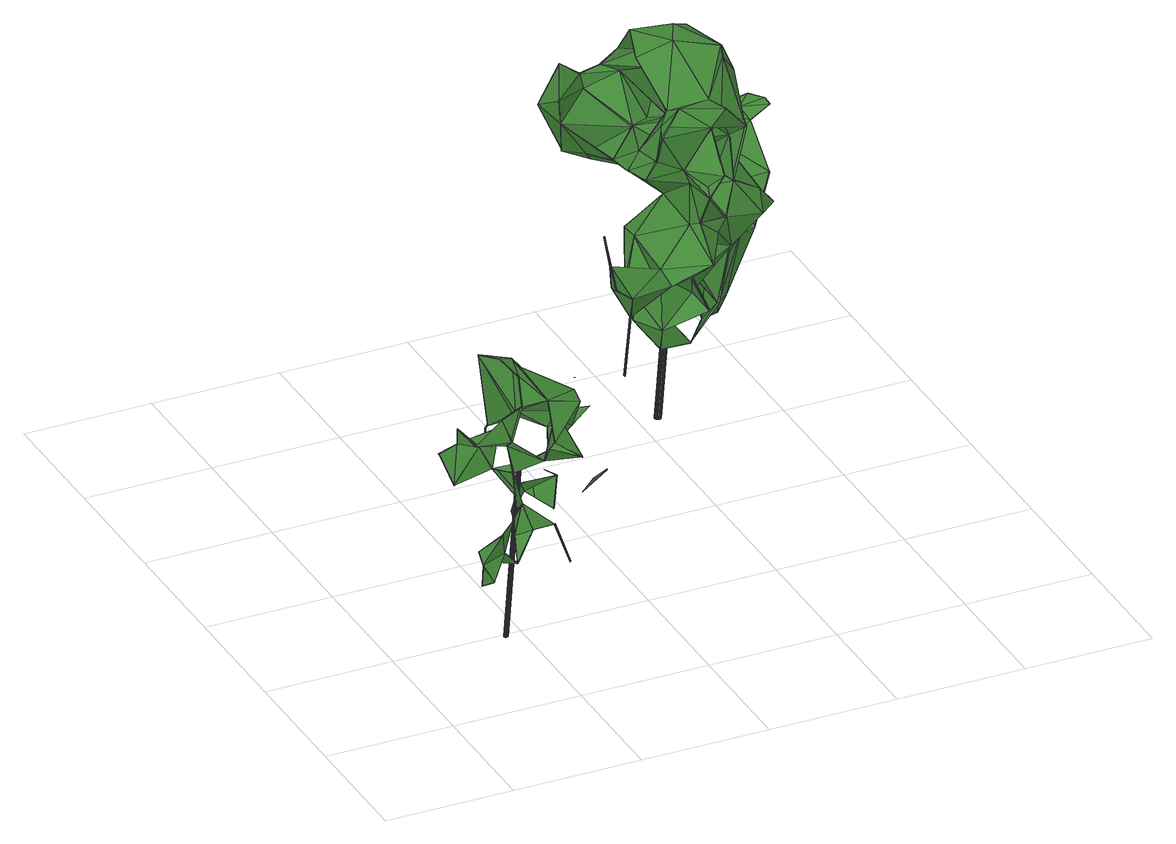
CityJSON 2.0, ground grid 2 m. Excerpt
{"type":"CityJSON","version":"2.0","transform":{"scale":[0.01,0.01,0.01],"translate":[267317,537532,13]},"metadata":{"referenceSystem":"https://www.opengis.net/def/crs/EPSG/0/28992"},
"CityObjects":{
"tree1":{"type":"SolitaryVegetationObject","attributes":{"gtid":657,"crown_width_m":2.35,"crown_median_z":16.15,"crown_r50_m":0.193,"crown_porosity":0.97,"trunk_H_m":2.92,"trunk_DBH_m":0.0541,"trunk_radius_m":0.0271,"trunk_base_height_m":13.23,"original_gtid":"659"},"geometry":[{"type":"MultiSurface","lod":"3","boundaries":[[[0,1,2]],[[3,4,5]],[[6,7,8]],[[9,10,11]],[[12,13,14]],[[6,15,16]],[[17,18,19]],[[20,21,22]],[[23,24,25]],[[26,27,28]],[[29,30,31]],[[32,33,34]],[[35,36,37]],[[38,39,40]],[[38,40,41]],[[1,0,42]],[[15,43,16]],[[44,45,33]],[[46,47,48]],[[28,41,40]],[[15,6,49]],[[5,50,22]],[[51,52,53]],[[20,22,50]],[[54,55,56]],[[6,16,57]],[[58,59,60]],[[61,22,21]],[[62,42,0]],[[63,64,65]],[[66,67,68]],[[69,70,48]],[[11,10,71]],[[22,61,72]],[[21,20,72]],[[61,21,72]],[[22,3,5]],[[57,16,73]],[[74,75,17]],[[76,23,77]],[[78,3,79]],[[80,11,81]],[[11,71,81]],[[44,56,82]],[[83,7,73]],[[16,84,73]],[[85,86,87]],[[73,6,57]],[[88,1,42]],[[89,25,90]],[[50,5,91]],[[92,93,83]],[[94,25,8]],[[90,25,94]],[[14,95,96]],[[97,98,43]],[[98,97,15]],[[99,100,101]],[[15,97,43]],[[54,56,102]],[[63,65,103]],[[58,104,59]],[[105,68,106]],[[107,78,108]],[[43,97,109]],[[48,110,111]],[[111,109,48]],[[99,101,112]],[[99,112,113]],[[85,114,86]],[[115,82,79]],[[60,94,8]],[[60,8,116]],[[23,117,77]],[[32,44,38]],[[38,44,39]],[[118,119,111]],[[118,111,120]],[[30,121,31]],[[71,10,122]],[[27,41,28]],[[105,123,124]],[[125,19,87]],[[82,45,44]],[[126,95,14]],[[105,95,127]],[[91,55,50]],[[93,90,94]],[[128,116,8]],[[39,28,40]],[[110,47,129]],[[6,130,49]],[[116,104,58]],[[78,4,3]],[[46,114,85]],[[131,132,80]],[[86,127,133]],[[107,4,78]],[[77,95,68]],[[134,135,30]],[[73,84,83]],[[135,136,137]],[[34,126,32]],[[106,124,123]],[[72,20,79]],[[20,50,79]],[[115,79,50]],[[22,72,79]],[[22,79,3]],[[138,37,35]],[[38,33,32]],[[91,82,55]],[[60,116,58]],[[139,54,102]],[[113,140,100]],[[141,136,135]],[[142,64,63]],[[100,140,141]],[[143,17,144]],[[83,94,60]],[[93,94,83]],[[75,74,93]],[[73,7,6]],[[30,29,134]],[[80,132,11]],[[145,11,132]],[[127,42,62]],[[63,103,142]],[[65,142,103]],[[64,142,65]],[[49,98,15]],[[44,33,39]],[[79,146,4]],[[79,4,107]],[[39,26,28]],[[27,26,39]],[[126,34,13]],[[126,13,138]],[[147,145,117]],[[120,111,110]],[[90,74,89]],[[125,89,74]],[[34,113,139]],[[49,130,98]],[[148,114,46]],[[9,149,10]],[[43,119,16]],[[98,119,43]],[[50,55,115]],[[33,38,41]],[[86,133,150]],[[88,42,127]],[[133,96,150]],[[138,35,151]],[[138,96,126]],[[96,138,14]],[[133,127,126]],[[96,133,126]],[[152,117,125]],[[23,125,117]],[[131,153,124]],[[66,153,131]],[[154,155,142]],[[101,121,141]],[[110,129,85]],[[118,84,16]],[[86,125,87]],[[33,41,39]],[[71,67,66]],[[156,67,71]],[[12,67,156]],[[118,120,75]],[[157,87,19]],[[144,157,18]],[[17,143,18]],[[74,90,93]],[[34,32,108]],[[48,47,110]],[[145,77,117]],[[145,68,77]],[[2,1,47]],[[0,2,47]],[[76,151,11]],[[100,99,113]],[[125,114,148]],[[106,68,124]],[[139,32,34]],[[131,124,68]],[[48,70,111]],[[34,14,13]],[[111,43,109]],[[130,147,119]],[[130,119,98]],[[16,119,118]],[[111,70,43]],[[76,24,23]],[[92,83,118]],[[123,70,106]],[[109,97,70]],[[109,70,123]],[[43,70,97]],[[111,119,147]],[[130,8,24]],[[24,147,130]],[[78,79,107]],[[86,88,127]],[[83,84,118]],[[130,6,8]],[[8,7,60]],[[60,7,83]],[[32,126,108]],[[27,39,41]],[[55,45,115]],[[35,156,36]],[[71,66,81]],[[66,68,153]],[[82,115,45]],[[108,126,14]],[[34,108,14]],[[55,82,56]],[[112,158,113]],[[140,113,158]],[[140,158,112]],[[59,128,60]],[[89,23,25]],[[8,60,128]],[[128,104,116]],[[128,59,104]],[[12,35,13]],[[8,25,24]],[[80,81,131]],[[131,81,66]],[[152,125,148]],[[95,133,96]],[[30,159,121]],[[102,32,139]],[[35,138,13]],[[47,62,0]],[[121,159,136]],[[96,133,86]],[[152,148,46]],[[86,114,125]],[[138,12,14]],[[24,76,145]],[[29,31,121]],[[29,121,101]],[[24,145,147]],[[11,145,76]],[[67,12,138]],[[95,105,133]],[[85,88,127]],[[12,156,35]],[[1,88,85]],[[92,75,93]],[[92,118,75]],[[125,86,150]],[[86,150,96]],[[127,47,46]],[[46,85,127]],[[47,1,85]],[[34,33,160]],[[67,138,77]],[[138,76,77]],[[138,151,76]],[[5,146,91]],[[67,77,68]],[[121,136,141]],[[127,133,105]],[[127,62,47]],[[36,9,37]],[[142,155,103]],[[152,46,111]],[[125,23,89]],[[109,69,48]],[[70,69,106]],[[105,106,69]],[[55,54,45]],[[33,45,54]],[[123,69,109]],[[37,9,35]],[[122,9,71]],[[156,71,9]],[[11,35,9]],[[135,134,141]],[[112,141,140]],[[137,159,135]],[[137,136,159]],[[112,101,141]],[[105,124,153]],[[135,159,30]],[[139,160,54]],[[54,160,33]],[[113,34,160]],[[158,113,160]],[[113,160,139]],[[131,68,132]],[[105,95,68]],[[85,157,110]],[[87,157,85]],[[11,151,35]],[[122,10,149]],[[101,100,29]],[[141,134,100]],[[29,100,134]],[[69,123,105]],[[156,9,36]],[[149,9,122]],[[152,111,147]],[[46,48,111]],[[152,147,117]],[[143,161,18]],[[143,144,161]],[[144,18,161]],[[19,18,157]],[[126,127,95]],[[74,19,125]],[[75,120,17]],[[47,85,129]],[[17,19,74]],[[110,17,120]],[[157,17,110]],[[144,17,157]],[[146,82,91]],[[146,79,82]],[[145,132,68]],[[105,153,68]],[[32,56,44]],[[32,102,56]],[[5,4,146]],[[162,163,164]],[[162,164,165]],[[164,163,166]],[[164,166,165]],[[165,166,167]],[[165,167,168]],[[166,163,169]],[[166,169,167]],[[167,169,170]],[[167,170,168]],[[169,163,171]],[[169,171,170]],[[170,171,172]],[[170,172,168]],[[171,163,173]],[[171,173,172]],[[173,163,174]],[[173,174,172]],[[172,174,175]],[[172,175,168]],[[174,163,176]],[[174,176,175]],[[175,176,177]],[[175,177,168]],[[176,163,178]],[[176,178,177]],[[178,163,179]],[[178,179,177]],[[177,179,180]],[[177,180,168]],[[179,163,181]],[[179,181,180]],[[180,181,182]],[[180,182,168]],[[181,163,183]],[[181,183,182]],[[182,183,184]],[[182,184,168]],[[183,163,185]],[[183,185,184]],[[185,163,186]],[[185,186,184]],[[184,186,187]],[[184,187,168]],[[186,163,188]],[[186,188,187]],[[187,188,189]],[[187,189,168]],[[188,163,190]],[[188,190,189]],[[190,163,191]],[[190,191,189]],[[189,191,192]],[[189,192,168]],[[191,163,193]],[[191,193,192]],[[192,193,194]],[[192,194,168]],[[193,163,195]],[[193,195,194]],[[195,163,196]],[[195,196,194]],[[194,196,197]],[[194,197,168]],[[196,163,198]],[[196,198,197]],[[198,163,199]],[[198,199,197]],[[197,199,200]],[[197,200,168]],[[199,163,201]],[[199,201,200]],[[200,201,202]],[[200,202,168]],[[201,163,203]],[[201,203,202]],[[202,203,204]],[[202,204,168]],[[203,163,162]],[[203,162,204]],[[204,162,165]],[[204,165,168]]]}]},
"tree2":{"type":"SolitaryVegetationObject","attributes":{"gtid":518,"crown_width_m":3.41,"crown_median_z":17.25,"crown_r50_m":0.25,"crown_porosity":0.934,"trunk_H_m":3.94,"trunk_DBH_m":0.101,"trunk_radius_m":0.0503,"trunk_base_height_m":13.31,"original_gtid":"520"},"geometry":[{"type":"Solid","lod":"3","boundaries":[[[[205,206,207]],[[208,209,210]],[[211,212,213]],[[214,215,216]],[[217,218,219]],[[220,221,222]],[[220,222,223]],[[224,225,226]],[[227,228,229]],[[230,231,232]],[[233,205,207]],[[234,235,236]],[[237,238,239]],[[240,239,238]],[[241,242,243]],[[244,242,241]],[[206,245,207]],[[246,247,248]],[[249,250,251]],[[252,218,217]],[[253,254,255]],[[256,257,258]],[[259,257,256]],[[209,208,260]],[[260,261,209]],[[262,231,263]],[[262,263,264]],[[265,266,267]],[[268,269,270]],[[271,259,272]],[[273,274,275]],[[276,260,277]],[[278,277,260]],[[279,280,281]],[[282,281,280]],[[216,283,273]],[[284,285,286]],[[287,258,257]],[[227,229,288]],[[289,245,290]],[[289,290,236]],[[291,292,227]],[[293,294,295]],[[241,293,295]],[[296,297,298]],[[299,219,218]],[[296,300,297]],[[210,290,301]],[[207,245,289]],[[281,265,267]],[[302,292,291]],[[211,303,304]],[[305,304,303]],[[306,271,307]],[[264,308,226]],[[304,212,211]],[[289,236,235]],[[309,310,311]],[[234,312,313]],[[314,292,302]],[[315,246,316]],[[317,318,319]],[[286,285,320]],[[321,221,322]],[[322,221,323]],[[230,324,231]],[[325,326,327]],[[281,328,279]],[[243,264,293]],[[273,275,329]],[[283,274,273]],[[216,273,214]],[[328,330,279]],[[328,331,330]],[[332,307,333]],[[306,307,332]],[[334,267,266]],[[335,248,307]],[[335,307,271]],[[329,336,337]],[[270,338,339]],[[290,245,206]],[[301,290,206]],[[289,235,233]],[[207,289,233]],[[310,252,217]],[[213,212,340]],[[341,328,342]],[[343,344,345]],[[346,299,347]],[[341,342,334]],[[265,281,235]],[[265,235,234]],[[329,337,348]],[[349,337,350]],[[351,298,352]],[[328,341,331]],[[290,353,236]],[[240,344,335]],[[349,348,337]],[[322,323,354]],[[295,223,251]],[[355,356,230]],[[262,324,232]],[[231,305,232]],[[231,304,305]],[[357,358,302]],[[256,359,276]],[[360,361,362]],[[363,325,327]],[[364,318,365]],[[324,224,308]],[[221,366,250]],[[367,280,279]],[[326,280,367]],[[368,369,370]],[[291,223,302]],[[371,372,336]],[[317,365,318]],[[373,374,375]],[[293,264,226]],[[293,226,376]],[[266,377,334]],[[330,331,341]],[[287,378,379]],[[324,356,355]],[[239,256,244]],[[249,380,271]],[[251,380,249]],[[282,280,326]],[[353,210,381]],[[291,382,223]],[[217,311,310]],[[239,244,237]],[[265,383,266]],[[349,350,384]],[[385,229,228]],[[340,212,386]],[[340,386,231]],[[387,388,389]],[[287,316,378]],[[305,262,232]],[[302,358,314]],[[358,223,314]],[[230,232,355]],[[232,324,355]],[[358,357,220]],[[332,333,216]],[[258,390,209]],[[210,209,390]],[[349,391,392]],[[393,257,394]],[[391,349,384]],[[391,384,357]],[[249,215,391]],[[391,395,249]],[[246,309,247]],[[299,218,347]],[[235,325,233]],[[363,205,233]],[[341,334,254]],[[396,388,397]],[[237,244,241]],[[398,399,400]],[[333,401,216]],[[240,272,259]],[[335,272,240]],[[252,347,218]],[[301,402,210]],[[208,210,402]],[[236,312,234]],[[390,379,378]],[[403,253,255]],[[259,239,240]],[[213,340,303]],[[211,213,303]],[[244,256,276]],[[276,242,244]],[[308,264,263]],[[338,368,398]],[[338,398,404]],[[330,367,279]],[[206,405,406]],[[322,238,237]],[[351,352,370]],[[351,370,407]],[[372,344,240]],[[408,368,409]],[[263,324,308]],[[263,231,324]],[[319,410,268]],[[333,411,336]],[[281,342,328]],[[230,356,324]],[[214,329,348]],[[273,329,214]],[[383,377,266]],[[412,396,413]],[[414,219,299]],[[227,292,415]],[[377,383,416]],[[333,336,401]],[[215,214,392]],[[215,392,391]],[[385,399,398]],[[385,398,368]],[[397,417,327]],[[295,294,223]],[[227,382,291]],[[418,412,419]],[[234,313,265]],[[409,352,418]],[[251,223,382]],[[389,388,396]],[[420,277,421]],[[210,316,312]],[[311,217,414]],[[362,361,284]],[[287,257,393]],[[332,216,215]],[[235,281,282]],[[283,401,274]],[[271,272,335]],[[283,216,401]],[[368,370,409]],[[242,422,243]],[[373,296,407]],[[351,296,298]],[[363,298,205]],[[351,407,296]],[[377,416,255]],[[262,340,231]],[[246,310,309]],[[423,310,246]],[[238,354,337]],[[327,417,298]],[[319,424,360]],[[360,424,320]],[[297,420,406]],[[300,420,297]],[[305,340,262]],[[303,340,305]],[[210,390,316]],[[288,364,425]],[[426,427,428]],[[418,396,412]],[[341,419,412]],[[412,413,341]],[[268,422,319]],[[242,319,422]],[[296,375,374]],[[373,375,296]],[[368,408,385]],[[399,385,228]],[[262,399,228]],[[322,354,238]],[[397,388,387]],[[374,429,428]],[[269,429,374]],[[369,368,338]],[[374,373,338]],[[374,338,270]],[[430,257,259]],[[333,431,411]],[[353,381,236]],[[371,345,372]],[[372,345,344]],[[346,414,299]],[[312,236,381]],[[271,432,249]],[[322,366,321]],[[219,414,217]],[[258,379,390]],[[287,379,258]],[[237,366,322]],[[295,366,237]],[[231,386,304]],[[346,343,345]],[[346,345,414]],[[407,370,373]],[[369,373,370]],[[352,409,370]],[[414,431,311]],[[376,294,293]],[[296,374,300]],[[335,344,343]],[[399,264,400]],[[422,400,264]],[[286,320,276]],[[274,401,275]],[[329,401,336]],[[275,401,329]],[[295,237,241]],[[248,378,316]],[[262,224,324]],[[387,433,434]],[[435,436,288]],[[224,226,308]],[[260,359,261]],[[277,286,276]],[[311,431,309]],[[222,221,391]],[[270,404,268]],[[437,438,298]],[[430,317,319]],[[319,242,276]],[[206,406,301]],[[265,313,439]],[[265,439,383]],[[429,269,268]],[[418,419,341]],[[391,357,222]],[[422,404,400]],[[403,408,253]],[[403,385,408]],[[416,403,255]],[[385,403,416]],[[362,410,360]],[[418,341,253]],[[418,253,409]],[[409,253,408]],[[435,380,251]],[[346,440,343]],[[321,366,221]],[[366,295,251]],[[416,439,287]],[[416,383,439]],[[316,287,439]],[[394,416,287]],[[220,223,358]],[[363,233,325]],[[326,325,235]],[[282,326,235]],[[220,323,221]],[[384,323,220]],[[384,220,357]],[[223,222,302]],[[302,222,357]],[[366,251,250]],[[269,374,270]],[[376,441,314]],[[226,441,376]],[[439,313,312]],[[316,439,312]],[[360,364,394]],[[261,359,209]],[[298,297,205]],[[300,374,277]],[[301,421,208]],[[278,208,421]],[[418,352,396]],[[297,406,405]],[[399,262,264]],[[298,438,352]],[[389,437,417]],[[336,442,371]],[[353,290,210]],[[363,327,298]],[[314,223,294]],[[314,294,376]],[[413,330,341]],[[413,367,330]],[[395,250,249]],[[221,250,395]],[[221,395,391]],[[413,397,367]],[[367,397,326]],[[398,400,404]],[[369,338,373]],[[253,341,254]],[[429,268,362]],[[240,238,372]],[[238,336,372]],[[239,259,256]],[[304,386,212]],[[397,327,326]],[[320,424,276]],[[215,432,332]],[[347,440,346]],[[227,415,228]],[[224,228,415]],[[224,262,228]],[[214,348,392]],[[349,392,348]],[[243,443,241]],[[293,241,443]],[[293,443,243]],[[444,430,271]],[[317,430,444]],[[227,288,436]],[[416,364,385]],[[416,394,364]],[[205,405,206]],[[334,342,267]],[[281,267,342]],[[343,440,315]],[[314,445,292]],[[287,393,394]],[[315,423,246]],[[320,285,360]],[[426,286,427]],[[374,427,277]],[[278,421,277]],[[374,428,427]],[[435,444,380]],[[268,404,422]],[[380,444,271]],[[297,405,205]],[[259,271,430]],[[243,422,264]],[[226,225,441]],[[238,337,336]],[[420,300,277]],[[406,420,421]],[[406,421,301]],[[364,360,318]],[[210,312,381]],[[316,246,248]],[[335,343,248]],[[284,428,362]],[[428,429,362]],[[435,365,317]],[[425,365,435]],[[444,435,317]],[[288,425,435]],[[343,315,316]],[[440,423,315]],[[310,423,252]],[[347,252,423]],[[347,423,440]],[[430,319,257]],[[319,360,257]],[[360,394,257]],[[385,364,229]],[[229,364,288]],[[316,390,343]],[[338,404,339]],[[284,286,426]],[[389,396,437]],[[413,396,397]],[[277,427,286]],[[298,417,437]],[[389,434,433]],[[434,389,397]],[[389,417,397]],[[397,387,434]],[[387,389,433]],[[225,445,314]],[[225,224,445]],[[343,378,248]],[[390,378,343]],[[426,428,284]],[[431,247,309]],[[306,432,271]],[[332,432,306]],[[215,249,432]],[[350,337,354]],[[384,350,354]],[[384,354,323]],[[314,441,225]],[[360,285,361]],[[285,284,361]],[[276,424,319]],[[415,292,445]],[[415,445,224]],[[425,364,365]],[[362,268,410]],[[278,260,208]],[[255,254,377]],[[377,254,334]],[[382,227,436]],[[208,402,301]],[[411,442,336]],[[260,276,359]],[[414,345,442]],[[371,442,345]],[[431,442,411]],[[414,442,431]],[[382,436,251]],[[251,436,435]],[[431,333,247]],[[307,247,333]],[[307,248,247]],[[270,339,404]],[[318,360,410]],[[318,410,319]],[[396,352,438]],[[437,396,438]],[[258,359,256]],[[209,359,258]],[[446,447,448]],[[446,448,449]],[[449,448,450]],[[449,450,451]],[[448,447,452]],[[448,452,450]],[[450,452,453]],[[450,453,451]],[[452,447,454]],[[452,454,453]],[[453,454,455]],[[453,455,451]],[[454,447,456]],[[454,456,455]],[[455,456,457]],[[455,457,451]],[[456,447,458]],[[456,458,457]],[[457,458,459]],[[457,459,451]],[[458,447,460]],[[458,460,459]],[[459,460,461]],[[459,461,451]],[[460,447,462]],[[460,462,461]],[[461,462,463]],[[461,463,451]],[[462,447,464]],[[462,464,463]],[[463,464,465]],[[463,465,451]],[[464,447,466]],[[464,466,465]],[[465,466,467]],[[465,467,451]],[[466,447,468]],[[466,468,467]],[[467,468,469]],[[467,469,451]],[[468,447,470]],[[468,470,469]],[[469,470,471]],[[469,471,451]],[[470,447,472]],[[470,472,471]],[[471,472,473]],[[471,473,451]],[[472,447,474]],[[472,474,473]],[[473,474,475]],[[473,475,451]],[[474,447,476]],[[474,476,475]],[[475,476,477]],[[475,477,451]],[[476,447,478]],[[476,478,477]],[[477,478,479]],[[477,479,451]],[[478,447,480]],[[478,480,479]],[[479,480,481]],[[479,481,451]],[[480,447,482]],[[480,482,481]],[[481,482,483]],[[481,483,451]],[[482,447,484]],[[482,484,483]],[[483,484,485]],[[483,485,451]],[[484,447,486]],[[484,486,485]],[[485,486,487]],[[485,487,451]],[[486,447,488]],[[486,488,487]],[[487,488,489]],[[487,489,451]],[[488,447,490]],[[488,490,489]],[[489,490,491]],[[489,491,451]],[[490,447,492]],[[490,492,491]],[[491,492,493]],[[491,493,451]],[[492,447,494]],[[492,494,493]],[[493,494,495]],[[493,495,451]],[[494,447,446]],[[494,446,495]],[[495,446,449]],[[495,449,451]]]]}]}
},
"vertices":[
[206,114,365],[248,96,351],[248,95,351],[127,103,249],[127,104,249],[99,124,218],[157,249,461],[227,288,368],[184,275,323],[94,245,315],[94,246,316],[110,217,344],[155,200,300],[156,200,299],[175,172,303],[177,220,464],[201,231,453],[275,211,362],[313,212,356],[279,197,343],[107,90,183],[82,76,191],[94,99,210],[201,227,363],[201,228,363],[239,254,341],[245,129,163],[245,130,162],[246,130,163],[281,252,231],[282,252,231],[282,295,217],[190,173,249],[203,165,206],[190,174,249],[131,225,282],[102,211,279],[131,226,282],[238,168,206],[238,167,206],[239,168,206],[238,168,205],[206,115,365],[192,188,448],[203,164,207],[168,139,174],[245,177,385],[216,120,369],[227,166,411],[157,248,461],[117,127,195],[259,147,452],[260,146,452],[259,146,452],[179,174,198],[167,139,174],[179,173,199],[201,232,453],[202,321,283],[201,321,284],[202,321,292],[82,76,192],[215,120,369],[313,152,284],[274,151,259],[313,153,285],[121,179,355],[135,201,340],[163,168,352],[185,163,413],[185,164,414],[109,216,344],[107,89,184],[230,267,414],[263,228,355],[263,228,356],[177,223,350],[177,221,350],[148,115,260],[136,116,211],[107,211,371],[106,211,372],[167,139,175],[228,288,368],[231,266,414],[255,179,364],[232,176,323],[279,196,342],[213,146,327],[239,254,340],[249,272,334],[119,139,206],[239,254,342],[258,275,350],[228,288,367],[164,168,352],[202,181,311],[191,188,448],[177,220,463],[215,239,210],[223,251,233],[235,262,211],[179,174,199],[313,152,286],[202,320,284],[168,160,361],[153,162,401],[148,115,259],[168,145,258],[185,162,414],[282,175,392],[227,166,412],[215,239,209],[198,227,206],[254,180,364],[167,139,173],[202,319,292],[202,220,372],[230,265,414],[201,231,452],[280,192,403],[281,252,230],[93,246,315],[153,160,401],[153,161,400],[246,209,341],[176,172,303],[212,146,327],[201,320,292],[245,177,386],[157,248,460],[121,180,355],[135,202,341],[202,180,311],[281,251,231],[271,240,185],[271,241,185],[271,240,184],[156,200,300],[188,196,211],[216,239,210],[235,261,211],[274,150,259],[313,212,357],[313,211,357],[177,222,350],[119,138,206],[202,221,372],[256,200,371],[94,247,315],[232,177,323],[135,203,340],[203,221,372],[167,160,361],[274,114,301],[275,114,301],[102,211,280],[279,196,343],[198,227,205],[272,240,185],[190,196,211],[314,212,357],[178,195,23],[175,195,23],[178,196,23],[201,199,315],[177,196,23],[201,200,315],[198,199,315],[177,197,23],[200,201,315],[176,197,23],[199,201,315],[176,198,23],[175,198,23],[198,201,315],[174,198,23],[197,201,315],[174,197,23],[173,197,23],[196,201,315],[173,196,23],[196,200,315],[172,196,23],[196,199,315],[172,195,23],[172,194,23],[196,198,315],[173,194,23],[196,197,315],[173,193,23],[174,193,23],[197,196,315],[174,192,23],[198,196,315],[175,192,23],[176,192,23],[199,196,315],[176,193,23],[177,193,23],[200,197,315],[177,194,23],[201,197,315],[178,194,23],[201,198,315],
[638,624,657],[707,608,641],[654,656,664],[745,636,528],[726,653,491],[735,689,522],[475,506,438],[476,505,438],[477,507,438],[747,733,202],[730,715,221],[750,744,250],[835,793,432],[854,777,429],[855,778,428],[662,614,162],[709,626,209],[662,615,161],[607,603,235],[578,560,320],[594,570,311],[627,538,316],[545,585,305],[565,597,369],[564,628,368],[485,458,233],[500,463,352],[511,497,304],[585,654,673],[669,762,541],[606,738,593],[681,741,568],[724,615,305],[760,658,291],[789,609,364],[745,661,302],[704,569,334],[684,542,400],[666,532,384],[754,569,375],[679,666,652],[764,775,391],[738,762,381],[736,762,382],[668,673,268],[669,671,268],[624,616,288],[835,792,433],[545,623,484],[525,672,475],[526,671,474],[758,587,404],[695,605,440],[745,668,432],[710,624,355],[706,578,511],[724,653,490],[569,517,356],[578,500,335],[637,485,363],[602,765,478],[570,754,457],[555,749,481],[638,498,466],[656,490,502],[655,488,502],[662,673,356],[707,655,299],[771,764,213],[779,768,223],[772,762,214],[711,576,435],[722,556,531],[725,570,534],[508,724,599],[538,722,577],[544,746,543],[573,726,581],[778,769,223],[608,586,516],[661,630,455],[704,578,511],[705,684,426],[565,629,368],[651,724,601],[688,677,613],[555,581,243],[555,579,243],[629,538,317],[657,541,255],[645,572,272],[615,553,588],[665,562,587],[604,571,578],[857,764,425],[674,523,590],[738,633,580],[598,581,185],[487,512,384],[474,464,372],[482,496,359],[734,720,329],[734,722,330],[578,501,333],[764,775,389],[780,801,417],[803,781,412],[714,714,527],[657,728,520],[593,563,225],[770,767,393],[720,718,439],[652,564,357],[624,537,407],[683,543,401],[695,604,442],[732,640,279],[733,638,280],[711,624,209],[513,496,303],[607,665,629],[573,724,581],[603,644,612],[464,703,554],[749,733,202],[475,654,583],[474,654,582],[722,717,293],[736,722,330],[508,718,459],[735,721,331],[789,672,288],[757,699,171],[609,525,504],[636,503,482],[488,511,384],[482,665,538],[509,718,461],[781,745,384],[787,707,349],[829,708,351],[823,758,410],[815,777,424],[756,701,170],[732,674,162],[732,674,164],[581,540,575],[564,577,520],[690,667,600],[711,626,209],[484,460,233],[486,459,232],[662,614,160],[599,580,184],[712,578,435],[606,583,437],[598,597,473],[622,531,477],[586,636,636],[605,583,436],[628,554,365],[659,633,309],[538,720,577],[556,540,493],[569,529,526],[568,530,526],[830,708,349],[787,667,291],[568,508,575],[653,528,561],[583,539,574],[656,540,254],[550,709,440],[720,717,438],[707,684,425],[658,633,311],[714,713,528],[564,592,275],[604,746,443],[703,661,165],[604,583,437],[476,465,373],[657,726,522],[618,667,513],[639,642,524],[729,698,440],[702,663,165],[731,675,163],[680,634,451],[640,634,436],[731,713,221],[590,654,514],[597,713,571],[620,529,478],[623,536,406],[633,523,413],[752,742,250],[735,643,537],[547,623,484],[636,497,466],[705,607,641],[707,604,625],[567,509,576],[545,575,493],[544,574,493],[634,524,413],[787,709,348],[589,654,512],[543,719,552],[823,759,409],[546,583,304],[621,657,430],[605,643,611],[545,623,486],[526,673,476],[679,552,559],[724,570,536],[634,522,413],[780,799,417],[711,577,434],[566,597,368],[650,578,559],[678,552,558],[611,526,504],[638,504,482],[694,611,347],[781,747,383],[704,690,281],[696,682,527],[651,722,599],[635,606,306],[594,572,313],[634,603,539],[607,587,517],[652,697,483],[802,781,413],[643,570,272],[829,709,350],[652,562,356],[663,624,324],[564,590,275],[630,645,31],[625,645,31],[630,646,31],[653,630,425],[653,632,425],[648,631,425],[629,647,31],[653,633,425],[629,648,31],[652,634,425],[628,649,31],[651,635,425],[627,650,31],[650,635,425],[625,650,31],[648,636,425],[624,650,31],[647,636,425],[623,649,31],[646,635,425],[622,649,31],[645,634,426],[621,648,31],[644,633,426],[620,646,31],[643,632,426],[620,645,31],[643,631,425],[620,644,31],[643,629,425],[621,643,31],[644,628,425],[621,642,31],[645,627,425],[622,641,31],[646,626,425],[624,640,31],[647,626,425],[625,640,31],[648,626,425],[626,640,31],[649,626,425],[627,641,31],[651,626,425],[628,641,31],[652,627,425],[629,642,31],[653,628,425],[630,644,31],[653,629,425]
]}
